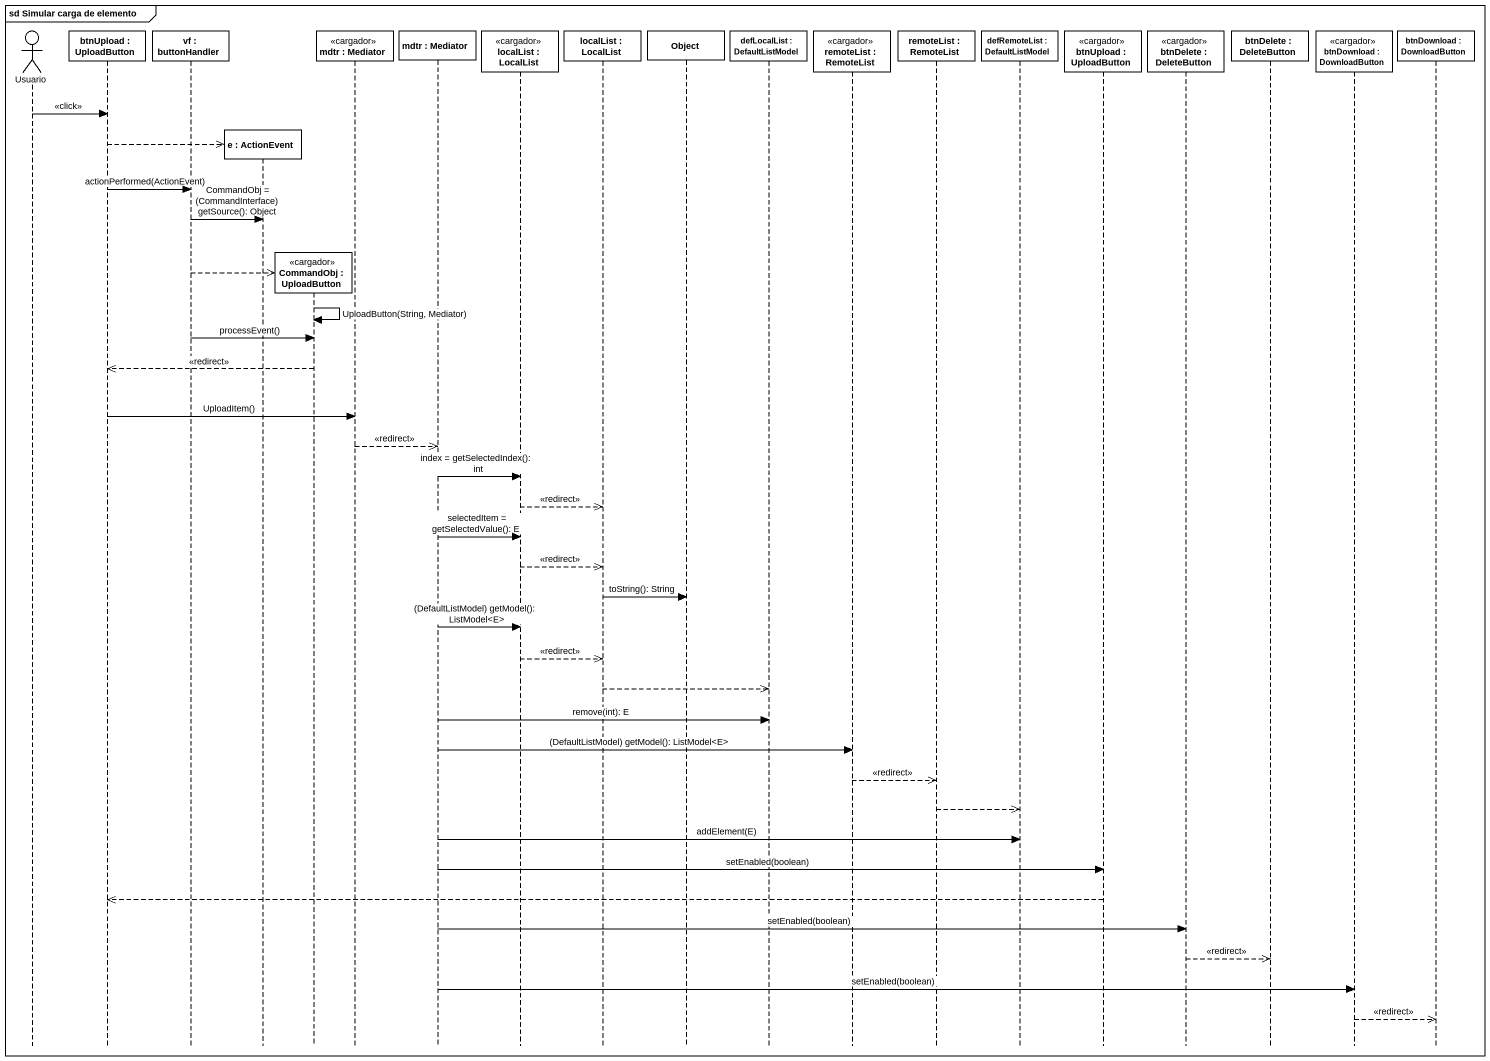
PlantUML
@startuml
mainframe sd Simular carga de elemento
hide footbox
actor Usuario
participant "btnUpload : UploadButton" as btnUpload
participant "vf : buttonHandler" as vf
participant "e : ActionEvent" as e
participant "CommandObj : UploadButton" as CommandObj <<cargador>>
participant "mdtr : Mediator" as mdtr <<cargador>>
participant "mdtr : Mediator" as mdtr_2
participant "localList : LocalList" as localList <<cargador>>
participant "localList : LocalList" as localList_2
participant "Object" as Object_
participant "defLocalList : DefaultListModel" as defLocalList
participant "remoteList : RemoteList" as remoteList <<cargador>>
participant "remoteList : RemoteList" as remoteList_2
participant "defRemoteList : DefaultListModel" as defRemoteList
participant "btnUpload : UploadButton" as btnUpload_2 <<cargador>>
participant "btnDelete : DeleteButton" as btnDelete <<cargador>>
participant "btnDelete : DeleteButton" as btnDelete_2
participant "btnDownload : DownloadButton" as btnDownload <<cargador>>
participant "btnDownload : DownloadButton" as btnDownload_2

Usuario -> btnUpload : <<click>>
btnUpload -->> e **
btnUpload -> vf : actionPerformed(ActionEvent)
vf -> e : CommandObj = (CommandInterface) getSource(): Object
vf -->> CommandObj **
CommandObj -> CommandObj : UploadButton(String, Mediator)
vf -> CommandObj : processEvent()
CommandObj -->> btnUpload : <<redirect>>
btnUpload -> mdtr : UploadItem()
mdtr -->> mdtr_2 : <<redirect>>
mdtr_2 -> localList : index = getSelectedIndex(): int
localList -->> localList_2 : <<redirect>>
mdtr_2 -> localList : selectedItem = getSelectedValue(): E
localList -->> localList_2 : <<redirect>>
localList_2 -> Object_ : toString(): String
mdtr_2 -> localList : (DefaultListModel) getModel(): ListModel<E>
localList -->> localList_2 : <<redirect>>
localList_2 -->> defLocalList
mdtr_2 -> defLocalList : remove(int): E
mdtr_2 -> remoteList : (DefaultListModel) getModel(): ListModel<E>
remoteList -->> remoteList_2 : <<redirect>>
remoteList_2 -->> defRemoteList
mdtr_2 -> defRemoteList : addElement(E)
mdtr_2 -> btnUpload_2 : setEnabled(boolean)
btnUpload_2 -->> btnUpload
mdtr_2 -> btnDelete : setEnabled(boolean)
btnDelete -->> btnDelete_2 : <<redirect>>
mdtr_2 -> btnDownload : setEnabled(boolean)
btnDownload -->> btnDownload_2 : <<redirect>>
@enduml
